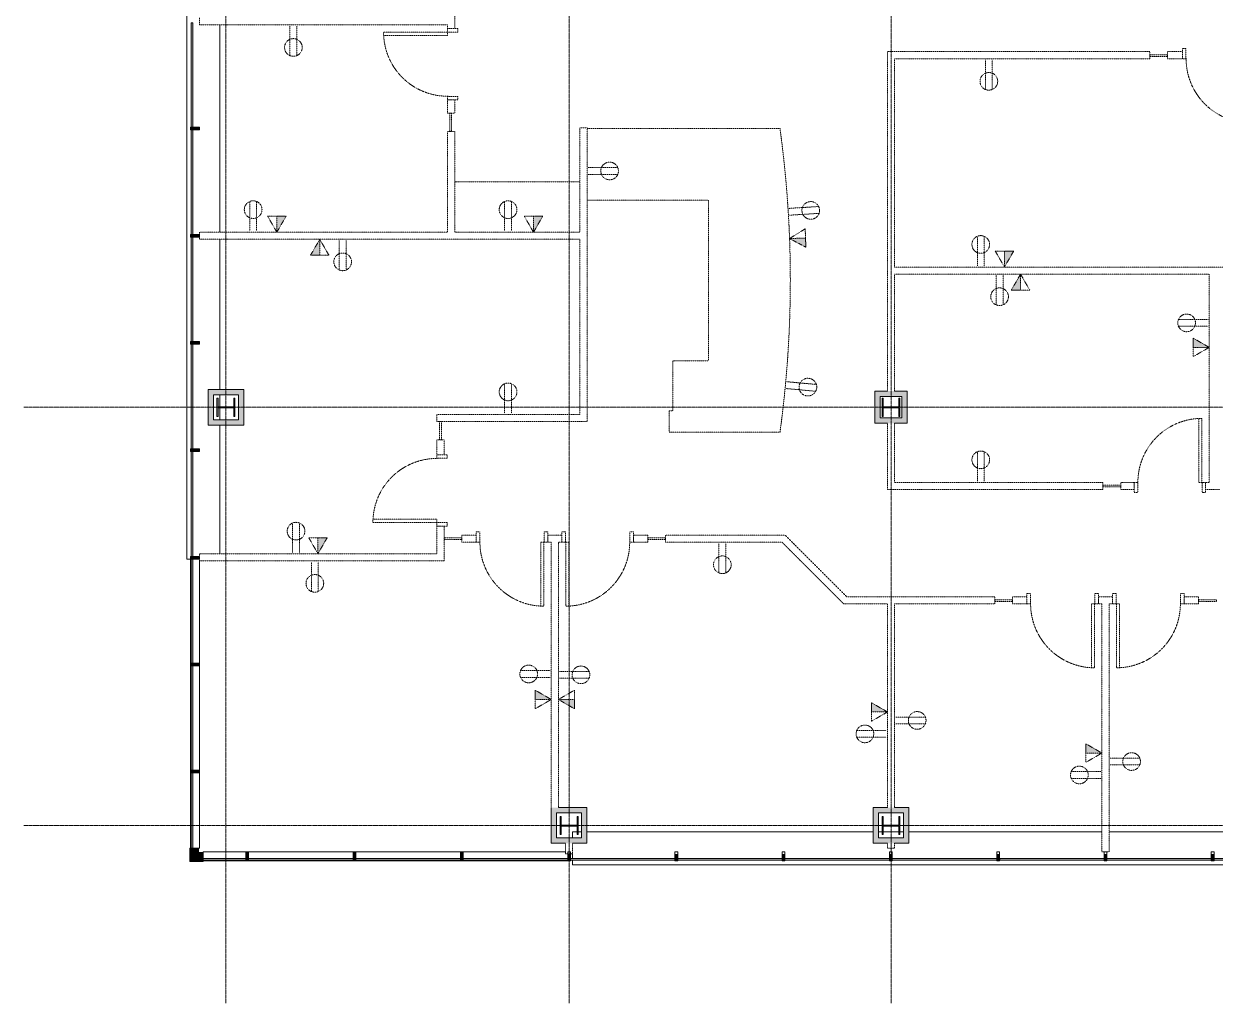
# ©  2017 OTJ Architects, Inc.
# Model space of a CAD drawing. Header units: inches. Extents: x 628 to 4383, y -418 to 2229.
# Drawn here: x 1616 to 2282, y 640 to 1189 of the extents above; entities that cross this region are included whole.
import ezdxf

# ---------------------------------------------------------------- set-up
doc = ezdxf.new("R2010")
doc.units = ezdxf.units.IN
doc.header["$MEASUREMENT"] = 0
doc.linetypes.add('Demolished', pattern=[0.1875, 0.125, -0.0625])
doc.linetypes.add('Grid Line 1_2_', pattern=[0.875, 0.5, -0.125, 0.125, -0.125])
for name, color, linetype, lineweight in [('A-ANNO-NOTE', 131, 'Demolished', 9), ('A-DOOR', 31, 'Demolished', 9), ('A-DOOR-FRAM', 31, 'Demolished', 20), ('A-GLAZ-CURT', 52, 'Demolished', 9), ('A-GLAZ-CWMG', 51, 'Continuous', 13), ('A-WALL', 113, 'Demolished', 9), ('A-WALL-PATT', 111, 'Continuous', 13), ('I-WALL', 2, 'Continuous', 13), ('Q-CASE', 31, 'Demolished', 9), ('S-COLS', 52, 'Continuous', 13), ('S-GRID', 1, 'Continuous', 9)]:
    doc.layers.add(name, color=color, linetype=linetype, lineweight=lineweight)

# ---------------------------------------------------------------- blocks, each defined once
blk = doc.blocks.new('Single Flush - OTJ_SOLIDFLUSH_ALUM-4837881-6TH FLOOR DEMOLITION')
at = {"layer": 'A-DOOR', "color": 250, "lineweight": 20}
for p, q in [((16.15625, 37.8125), (16.15625, 2)), ((17.90625, 37.8125), (16.15625, 37.8125)), ((17.90625, 2), (17.90625, 37.8125)), ((16.15625, 2), (17.90625, 2))]:
    blk.add_line(p, q, dxfattribs=at)
at = {"layer": 'A-DOOR', "color": 7}
blk.add_arc((17.90625, 2), 35.8125, 90, 180.5, dxfattribs=at)
at = {"layer": 'A-DOOR-FRAM', "color": 250}
for p, q in [((-20, -3.75), (-20, 2)), ((-20, 2), (-18, 2)), ((-18, -3.75), (-18, 2)), ((18.000004, -3.75), (18.000004, 2)), ((18.000004, 2), (20.000004, 2)), ((20.000004, -3.75), (20.000004, 2)), ((-20, -3.75), (-18, -3.75)), ((18.000004, -3.75), (20.000004, -3.75))]:
    blk.add_line(p, q, dxfattribs=at)
blk = doc.blocks.new('Single Flush - OTJ_SOLIDFLUSH_ALUM-4837941-6TH FLOOR DEMOLITION')
at = {"layer": 'A-DOOR', "color": 250, "lineweight": 20}
for p, q in [((16.15625, -2), (17.90625, -2)), ((16.15625, -37.8125), (16.15625, -2)), ((17.90625, -2), (17.90625, -37.8125)), ((17.90625, -37.8125), (16.15625, -37.8125))]:
    blk.add_line(p, q, dxfattribs=at)
at = {"layer": 'A-DOOR', "color": 7}
blk.add_arc((17.90625, -2), 35.8125, 179.5, 270, dxfattribs=at)
at = {"layer": 'A-DOOR-FRAM', "color": 250}
for p, q in [((-20, 3.75), (-20, -2)), ((-20, 3.75), (-18, 3.75)), ((-18, 3.75), (-18, -2)), ((18.000004, 3.75), (18.000004, -2)), ((18.000004, 3.75), (20.000004, 3.75)), ((20.000004, 3.75), (20.000004, -2)), ((-20, -2), (-18, -2)), ((18.000004, -2), (20.000004, -2))]:
    blk.add_line(p, q, dxfattribs=at)
blk = doc.blocks.new('Casework 1 - Casework 1-4856356-6TH FLOOR DEMOLITION')
at = {"layer": 'Q-CASE', "color": 7}
blk.add_line((-951.66, 1100.22), (-1021.7, 1100.22), dxfattribs=at)
blk = doc.blocks.new('Casework 2 - Casework 2-4856780-6TH FLOOR DEMOLITION')
at = {"layer": 'Q-CASE', "color": 7}
for p, q in [((-839.69, 1130.16), (-947.66, 1130.16)), ((-947.66, 1090.07), (-879.62, 1090.07)), ((-879.62, 1090.07), (-879.62, 1000.06)), ((-879.62, 1000.06), (-899.58, 1000.06)), ((-899.58, 1000.06), (-899.58, 972.08)), ((-899.58, 972.08), (-901.71, 972.08)), ((-901.71, 972.08), (-901.71, 960.15)), ((-901.71, 960.15), (-839.69, 960.15))]:
    blk.add_line(p, q, dxfattribs=at)
blk.add_arc((-1460.91, 1045.15), 627, 352.20783, 7.79217, dxfattribs=at)
blk = doc.blocks.new('System Panel - Glazed-4866112-6TH FLOOR DEMOLITION')
at = {"layer": 'A-GLAZ-CURT', "color": 250, "lineweight": 20}
for p, q in [((5, 1.75), (-5, 1.75)), ((-5, 1.75), (-5, 0.75)), ((-5, 0.75), (5, 0.75)), ((5, 0.75), (5, 1.75))]:
    blk.add_line(p, q, dxfattribs=at)
blk = doc.blocks.new('System Panel - Glazed-4869387-6TH FLOOR DEMOLITION')
at = {"layer": 'A-GLAZ-CURT', "color": 250, "lineweight": 20}
for p, q in [((5.125, 1.75), (-5.125, 1.75)), ((-5.125, 1.75), (-5.125, 0.75)), ((-5.125, 0.75), (5.125, 0.75)), ((5.125, 0.75), (5.125, 1.75))]:
    blk.add_line(p, q, dxfattribs=at)
blk = doc.blocks.new('HP-Bearing Pile-Column - HP10X57-4885479-6TH FLOOR DEMOLITION')
at = {"layer": 'S-COLS', "lineweight": 9}
blk.add_hatch(color=7, dxfattribs=at).paths.add_polyline_path([(-5.1, -5), (5.1, -5), (5.1, -4.435), (0.2825, -4.435), (0.2825, 4.435), (5.1, 4.435), (5.1, 5), (-5.1, 5), (-5.1, 4.435), (-0.2825, 4.435), (-0.2825, -4.435), (-5.1, -4.435)], flags=0)
at = {"layer": 'S-COLS', "color": 8, "lineweight": 20}
for p, q in [((5.1, 5), (-5.1, 5)), ((-5.1, 5), (-5.1, 4.435)), ((-5.1, 4.435), (-0.2825, 4.435)), ((-0.2825, 4.435), (-0.2825, -4.435)), ((0.2825, -4.435), (0.2825, 4.435)), ((0.2825, 4.435), (5.1, 4.435)), ((5.1, 4.435), (5.1, 5)), ((-0.2825, -4.435), (-5.1, -4.435)), ((-5.1, -4.435), (-5.1, -5)), ((-5.1, -5), (5.1, -5)), ((5.1, -4.435), (0.2825, -4.435)), ((5.1, -5), (5.1, -4.435))]:
    blk.add_line(p, q, dxfattribs=at)
blk = doc.blocks.new('System Panel - Glazed-5268104-6TH FLOOR DEMOLITION')
at = {"layer": 'A-GLAZ-CURT', "linetype": 'Continuous'}
blk.add_hatch(color=7, dxfattribs=at).paths.add_polyline_path([(-29.36, 1.75), (-29.36, 0.75), (29.36, 0.75), (29.36, 1.75), (-23.94, 1.75)], flags=0)
at = {"layer": 'A-GLAZ-CURT', "color": 8, "linetype": 'Continuous', "lineweight": 20}
for p, q in [((29.36, 1.75), (-29.36, 1.75)), ((-29.36, 1.75), (-29.36, 0.75)), ((-29.36, 0.75), (29.36, 0.75)), ((29.36, 0.75), (29.36, 1.75))]:
    blk.add_line(p, q, dxfattribs=at)
blk = doc.blocks.new('System Panel - Glazed-5268264-6TH FLOOR DEMOLITION')
at = {"layer": 'A-GLAZ-CURT', "linetype": 'Continuous'}
blk.add_hatch(color=7, dxfattribs=at).paths.add_polyline_path([(-29.22, 1.75), (-29.22, 0.75), (29.22, 0.75), (29.22, 1.75), (28.04, 1.75)], flags=0)
at = {"layer": 'A-GLAZ-CURT', "color": 8, "linetype": 'Continuous', "lineweight": 20}
for p, q in [((29.22, 1.75), (-29.22, 1.75)), ((-29.22, 1.75), (-29.22, 0.75)), ((-29.22, 0.75), (29.22, 0.75)), ((29.22, 0.75), (29.22, 1.75))]:
    blk.add_line(p, q, dxfattribs=at)
blk = doc.blocks.new('System Panel - Glazed-5268265-6TH FLOOR DEMOLITION')
at = {"layer": 'A-GLAZ-CURT', "linetype": 'Continuous'}
blk.add_hatch(color=7, dxfattribs=at).paths.add_polyline_path([(-29.28, 1.75), (-29.28, 0.75), (29.28, 0.75), (29.28, 1.75), (27.46, 1.75)], flags=0)
at = {"layer": 'A-GLAZ-CURT', "color": 8, "linetype": 'Continuous', "lineweight": 20}
for p, q in [((29.28, 1.75), (-29.28, 1.75)), ((-29.28, 1.75), (-29.28, 0.75)), ((-29.28, 0.75), (29.28, 0.75)), ((29.28, 0.75), (29.28, 1.75))]:
    blk.add_line(p, q, dxfattribs=at)
blk = doc.blocks.new('System Panel - Glazed-5268266-6TH FLOOR DEMOLITION')
at = {"layer": 'A-GLAZ-CURT', "linetype": 'Continuous'}
blk.add_hatch(color=7, dxfattribs=at).paths.add_polyline_path([(29.28, 1.75), (-29.28, 1.75), (-29.28, 0.75), (29.28, 0.75), (29.28, 1.26)], flags=0)
at = {"layer": 'A-GLAZ-CURT', "color": 8, "linetype": 'Continuous', "lineweight": 20}
for p, q in [((29.28, 1.75), (-29.28, 1.75)), ((-29.28, 1.75), (-29.28, 0.75)), ((-29.28, 0.75), (29.28, 0.75)), ((29.28, 0.75), (29.28, 1.75))]:
    blk.add_line(p, q, dxfattribs=at)
blk = doc.blocks.new('System Panel - Glazed-5268267-6TH FLOOR DEMOLITION')
at = {"layer": 'A-GLAZ-CURT', "linetype": 'Continuous'}
blk.add_hatch(color=7, dxfattribs=at).paths.add_polyline_path([(29.23, 1.75), (-29.23, 1.75), (-29.23, 0.75), (29.23, 0.75), (29.23, 1.26)], flags=0)
at = {"layer": 'A-GLAZ-CURT', "color": 8, "linetype": 'Continuous', "lineweight": 20}
for p, q in [((29.23, 1.75), (-29.23, 1.75)), ((-29.23, 1.75), (-29.23, 0.75)), ((-29.23, 0.75), (29.23, 0.75)), ((29.23, 0.75), (29.23, 1.75))]:
    blk.add_line(p, q, dxfattribs=at)
blk = doc.blocks.new('Rectangular Mullion - 1_5_ x 2_5_ rectangular-5268262-6TH FLOOR DEMOLITION')
at = {"layer": 'A-GLAZ-CWMG', "lineweight": 9}
blk.add_hatch(color=7, dxfattribs=at).paths.add_polyline_path([(-0.75, -2), (-0.75, 1.74), (0.75, 1.74), (0.75, -2)], flags=0)
at = {"layer": 'A-GLAZ-CWMG', "color": 8, "lineweight": 20}
for p, q in [((-0.75, 3), (0.75, 3)), ((-0.75, -2), (-0.75, 3)), ((0.75, 3), (0.75, -2)), ((0.75, -2), (-0.75, -2))]:
    blk.add_line(p, q, dxfattribs=at)
blk = doc.blocks.new('System Panel - Glazed-5268268-6TH FLOOR DEMOLITION')
at = {"layer": 'A-GLAZ-CURT', "linetype": 'Continuous'}
blk.add_hatch(color=7, dxfattribs=at).paths.add_polyline_path([(-29.25, 1.75), (-29.25, 0.75), (29.25, 0.75), (29.25, 1.75)], flags=0)
at = {"layer": 'A-GLAZ-CURT', "color": 8, "linetype": 'Continuous', "lineweight": 20}
for p, q in [((29.25, 1.75), (-29.25, 1.75)), ((-29.25, 1.75), (-29.25, 0.75)), ((-29.25, 0.75), (29.25, 0.75)), ((29.25, 0.75), (29.25, 1.75))]:
    blk.add_line(p, q, dxfattribs=at)
blk = doc.blocks.new('System Panel - Glazed-5268218-6TH FLOOR DEMOLITION')
at = {"layer": 'A-GLAZ-CURT', "linetype": 'Continuous'}
blk.add_hatch(color=7, dxfattribs=at).paths.add_polyline_path([(-29.31, 0.75), (29.31, 0.75), (29.31, 1.75), (-29.31, 1.75)], flags=0)
at = {"layer": 'A-GLAZ-CURT', "color": 8, "linetype": 'Continuous', "lineweight": 20}
for p, q in [((29.31, 1.75), (-29.31, 1.75)), ((-29.31, 1.75), (-29.31, 0.75)), ((-29.31, 0.75), (29.31, 0.75)), ((29.31, 0.75), (29.31, 1.75))]:
    blk.add_line(p, q, dxfattribs=at)
blk = doc.blocks.new('System Panel - Glazed-V17-6TH FLOOR DEMOLITION')
at = {"layer": 'A-GLAZ-CURT', "linetype": 'Continuous'}
blk.add_hatch(color=7, dxfattribs=at).paths.add_polyline_path([(29.25, 1.75), (-29.25, 1.75), (-29.25, 0.75), (29.25, 0.75)], flags=0)
at = {"layer": 'A-GLAZ-CURT', "color": 8, "linetype": 'Continuous', "lineweight": 20}
for p, q in [((29.25, 1.75), (-29.25, 1.75)), ((-29.25, 1.75), (-29.25, 0.75)), ((-29.25, 0.75), (29.25, 0.75)), ((29.25, 0.75), (29.25, 1.75))]:
    blk.add_line(p, q, dxfattribs=at)
blk = doc.blocks.new('Rectangular Mullion - 1_5_ x 2_5_ rectangular-4980335-6TH FLOOR DEMOLITION')
at = {"layer": 'A-GLAZ-CWMG', "lineweight": 9}
blk.add_hatch(color=7, dxfattribs=at).paths.add_polyline_path([(0.75, 3), (0.75, -2), (-0.75, -2), (-0.75, 3)], flags=0)
at = {"layer": 'A-GLAZ-CWMG', "color": 8, "lineweight": 20}
for p, q in [((-0.75, 3), (0.75, 3)), ((-0.75, -2), (-0.75, 3)), ((0.75, 3), (0.75, -2)), ((0.75, -2), (-0.75, -2))]:
    blk.add_line(p, q, dxfattribs=at)
blk = doc.blocks.new('Rectangular Mullion - 1_5_ x 2_5_ rectangular-5268110-6TH FLOOR DEMOLITION')
at = {"layer": 'A-GLAZ-CWMG', "lineweight": 9}
blk.add_hatch(color=7, dxfattribs=at).paths.add_polyline_path([(0, 2.16), (0, 3), (-1.5, 3), (-1.5, -2), (0, -2), (0, -0.75)], flags=0)
at = {"layer": 'A-GLAZ-CWMG', "color": 8, "lineweight": 20}
for p, q in [((0, 3), (-1.5, 3)), ((-1.5, 3), (-1.5, -2)), ((0, -2), (0, 3)), ((-1.5, -2), (0, -2))]:
    blk.add_line(p, q, dxfattribs=at)
blk = doc.blocks.new('L Corner Mullion - 5_ x 5_ Corner-4985457-6TH FLOOR DEMOLITION')
at = {"layer": 'A-GLAZ-CWMG', "lineweight": 9}
blk.add_hatch(color=7, dxfattribs=at).paths.add_polyline_path([(2.5, -0.75), (2.5, 5), (-2.5, 5), (-2.5, 2.5), (-5, 2.5), (-5, -2.5), (2.5, -2.5), (2.5, -1.75)], flags=0)
at = {"layer": 'A-GLAZ-CWMG', "color": 8, "lineweight": 20}
for p, q in [((-2.5, 2.5), (-5, 2.5)), ((-5, 2.5), (-5, -2.5)), ((2.5, 5), (-2.5, 5)), ((-2.5, 5), (-2.5, 2.5)), ((2.5, -2.5), (2.5, 5)), ((-5, -2.5), (2.5, -2.5))]:
    blk.add_line(p, q, dxfattribs=at)
blk = doc.blocks.new('System Panel - Glazed-4988326-6TH FLOOR DEMOLITION')
at = {"layer": 'A-GLAZ-CURT', "linetype": 'Continuous'}
blk.add_hatch(color=7, dxfattribs=at).paths.add_polyline_path([(29.29, 1.75), (-29.29, 1.75), (-29.29, 0.75), (29.29, 0.75), (29.29, 1.26)], flags=0)
at = {"layer": 'A-GLAZ-CURT', "color": 8, "linetype": 'Continuous', "lineweight": 20}
for p, q in [((29.29, 1.75), (-29.29, 1.75)), ((-29.29, 1.75), (-29.29, 0.75)), ((-29.29, 0.75), (29.29, 0.75)), ((29.29, 0.75), (29.29, 1.75))]:
    blk.add_line(p, q, dxfattribs=at)
blk = doc.blocks.new('System Panel - Glazed-4985347-6TH FLOOR DEMOLITION')
at = {"layer": 'A-GLAZ-CURT', "linetype": 'Continuous'}
blk.add_hatch(color=7, dxfattribs=at).paths.add_polyline_path([(29.26, 1.75), (-29.26, 1.75), (-29.26, 0.75), (29.26, 0.75), (29.26, 1.26)], flags=0)
at = {"layer": 'A-GLAZ-CURT', "color": 8, "linetype": 'Continuous', "lineweight": 20}
for p, q in [((29.26, 1.75), (-29.26, 1.75)), ((-29.26, 1.75), (-29.26, 0.75)), ((-29.26, 0.75), (29.26, 0.75)), ((29.26, 0.75), (29.26, 1.75))]:
    blk.add_line(p, q, dxfattribs=at)
blk = doc.blocks.new('System Panel - Glazed-4985348-6TH FLOOR DEMOLITION')
at = {"layer": 'A-GLAZ-CURT', "linetype": 'Continuous'}
blk.add_hatch(color=7, dxfattribs=at).paths.add_polyline_path([(-12, 1.75), (-12, 0.75), (12, 0.75), (12, 1.75)], flags=0)
at = {"layer": 'A-GLAZ-CURT', "color": 8, "linetype": 'Continuous', "lineweight": 20}
for p, q in [((12, 1.75), (-12, 1.75)), ((-12, 1.75), (-12, 0.75)), ((-12, 0.75), (12, 0.75)), ((12, 0.75), (12, 1.75))]:
    blk.add_line(p, q, dxfattribs=at)
blk = doc.blocks.new('Rectangular Mullion - 1_5_ x 2_5_ rectangular-4985341-6TH FLOOR DEMOLITION')
at = {"layer": 'A-GLAZ-CWMG', "lineweight": 9}
blk.add_hatch(color=7, dxfattribs=at).paths.add_polyline_path([(-0.75, -2), (-0.75, 3), (0.75, 3), (0.75, -2)], flags=0)
at = {"layer": 'A-GLAZ-CWMG', "color": 8, "lineweight": 20}
for p, q in [((-0.75, 3), (0.75, 3)), ((-0.75, -2), (-0.75, 3)), ((0.75, 3), (0.75, -2)), ((0.75, -2), (-0.75, -2))]:
    blk.add_line(p, q, dxfattribs=at)
blk = doc.blocks.new('Rectangular Mullion - 1_5_ x 2_5_ rectangular-4982522-6TH FLOOR DEMOLITION')
at = {"layer": 'A-GLAZ-CWMG', "lineweight": 9}
for p, q in [((-1077.01, 2140.33), (-1018.49, 2140.33)), ((-1018.49, 2135.33), (-1077.01, 2135.33))]:
    blk.add_line(p, q, dxfattribs=at)
blk = doc.blocks.new('Rectangular Mullion - 1_5_ x 2_5_ rectangular-V19-6TH FLOOR DEMOLITION')
at = {"layer": 'A-GLAZ-CWMG', "lineweight": 9}
for p, q in [((-1162.52, 724.76), (-1162.52, 725.26)), ((-1162.52, 725.26), (-1138.52, 725.26)), ((-1138.52, 720.26), (-1162.52, 720.26))]:
    blk.add_line(p, q, dxfattribs=at)
blk = doc.blocks.new('Rectangular Mullion - 1_5_ x 2_5_ rectangular-4988324-6TH FLOOR DEMOLITION')
at = {"layer": 'A-GLAZ-CWMG', "lineweight": 9}
for p, q in [((-1016.99, 725.26), (-959.72, 725.26)), ((-958.4, 720.26), (-1016.99, 720.26))]:
    blk.add_line(p, q, dxfattribs=at)
blk = doc.blocks.new('System Panel - Glazed-4985460-6TH FLOOR DEMOLITION')
at = {"layer": 'A-GLAZ-CURT', "linetype": 'Continuous'}
blk.add_hatch(color=7, dxfattribs=at).paths.add_polyline_path([(-21.125, 0.75), (21.125, 0.75), (21.125, 1.75), (-21.125, 1.75)], flags=0)
at = {"layer": 'A-GLAZ-CURT', "color": 8, "linetype": 'Continuous', "lineweight": 20}
for p, q in [((21.125, 1.75), (-21.125, 1.75)), ((-21.125, 1.75), (-21.125, 0.75)), ((-21.125, 0.75), (21.125, 0.75)), ((21.125, 0.75), (21.125, 1.75))]:
    blk.add_line(p, q, dxfattribs=at)
blk = doc.blocks.new('System Panel - Glazed-4985461-6TH FLOOR DEMOLITION')
at = {"layer": 'A-GLAZ-CURT', "linetype": 'Continuous'}
blk.add_hatch(color=7, dxfattribs=at).paths.add_polyline_path([(-29.14, 0.75), (29.14, 0.75), (29.14, 1.75), (-29.14, 1.75)], flags=0)
at = {"layer": 'A-GLAZ-CURT', "color": 8, "linetype": 'Continuous', "lineweight": 20}
for p, q in [((29.14, 1.75), (-29.14, 1.75)), ((-29.14, 1.75), (-29.14, 0.75)), ((-29.14, 0.75), (29.14, 0.75)), ((29.14, 0.75), (29.14, 1.75))]:
    blk.add_line(p, q, dxfattribs=at)
blk = doc.blocks.new('System Panel - Glazed-4985462-6TH FLOOR DEMOLITION')
at = {"layer": 'A-GLAZ-CURT', "linetype": 'Continuous'}
blk.add_hatch(color=7, dxfattribs=at).paths.add_polyline_path([(-29.125, 0.75), (29.125, 0.75), (29.125, 1.75), (-29.125, 1.75)], flags=0)
at = {"layer": 'A-GLAZ-CURT', "color": 8, "linetype": 'Continuous', "lineweight": 20}
for p, q in [((29.125, 1.75), (-29.125, 1.75)), ((-29.125, 1.75), (-29.125, 0.75)), ((-29.125, 0.75), (29.125, 0.75)), ((29.125, 0.75), (29.125, 1.75))]:
    blk.add_line(p, q, dxfattribs=at)
blk = doc.blocks.new('Rectangular Mullion - 1_5_ x 2_5_ rectangular-4985454-6TH FLOOR DEMOLITION')
at = {"layer": 'A-GLAZ-CWMG', "lineweight": 9}
for p, q in [((-1169.52, 771.01), (-1169.52, 829.29)), ((-1164.52, 829.29), (-1164.52, 771.01))]:
    blk.add_line(p, q, dxfattribs=at)
blk = doc.blocks.new('Rectangular Mullion - 1_5_ x 2_5_ rectangular-4985455-6TH FLOOR DEMOLITION')
at = {"layer": 'A-GLAZ-CWMG', "lineweight": 9}
for p, q in [((-1169.52, 830.79), (-1169.52, 889.04)), ((-1164.52, 888.11), (-1164.52, 830.79))]:
    blk.add_line(p, q, dxfattribs=at)
blk = doc.blocks.new('Rectangular Mullion - 1_5_ x 2_5_ rectangular-V20-6TH FLOOR DEMOLITION')
at = {"layer": 'A-GLAZ-CWMG', "lineweight": 9}
for p, q in [((-1169.52, 727.26), (-1169.52, 769.51)), ((-1164.52, 769.51), (-1164.52, 727.26)), ((-1164.52, 727.26), (-1165.02, 727.26))]:
    blk.add_line(p, q, dxfattribs=at)

msp = doc.modelspace()

# ---------------------------------------------------------------- hatches: boundary and pattern name
at = {"layer": 'A-ANNO-NOTE'}
for points in [[(1757.27, 1072.1), (1762.42, 1081.04), (1757.27, 1081.04)], [(1900.87, 1072.1), (1906.03, 1081.04), (1900.87, 1081.04)], [(1781.27, 1059.17), (1781.27, 1068.1), (1776.11, 1059.17)], [(2053.29, 1063.69), (2053.09, 1068.84), (2044.17, 1068.51)], [(2164.42, 1052.59), (2169.58, 1061.52), (2164.42, 1061.52)], [(2173.42, 1039.66), (2173.42, 1048.59), (2168.26, 1039.66)], [(2278.98, 1007.6), (2270.05, 1012.75), (2270.05, 1007.6)], [(1780.27, 892.11), (1785.42, 901.04), (1780.27, 901.04), (1780.27, 895.96)], [(1910.81, 810.5), (1901.88, 815.66), (1901.88, 810.5)], [(1923.75, 805.34), (1923.75, 810.5), (1914.81, 810.5)], [(2098.96, 803.5), (2090.03, 808.66), (2090.03, 803.5)], [(2218.95, 780.5), (2210.02, 785.66), (2210.02, 780.5)]]:
    msp.add_hatch(color=7, dxfattribs=at).paths.add_polyline_path(points, flags=0)
at = {"layer": 'A-WALL-PATT', "lineweight": 9}
for points in [[(1721.77, 964.1), (1721.77, 984.1), (1718.77, 984.1), (1718.77, 964.1)], [(1735.77, 981.1), (1738.77, 981.1), (1738.77, 984.1), (1721.77, 984.1), (1721.77, 981.1), (1725.3, 981.1)], [(1735.77, 964.1), (1738.77, 964.1), (1738.77, 981.1), (1735.77, 981.1), (1735.77, 967.1)], [(2091.92, 965.1), (2094.92, 965.1), (2094.92, 983.1), (2091.92, 983.1)], [(2098.96, 980.1), (2109.92, 980.1), (2109.92, 983.1), (2094.92, 983.1), (2094.92, 980.1), (2098.78, 980.1)], [(2109.92, 965.1), (2109.92, 980.1), (2106.92, 980.1), (2106.92, 965.1)], [(1721.77, 964.1), (1735.77, 964.1), (1735.77, 967.1), (1721.77, 967.1)], [(2106.92, 965.1), (2106.92, 968.1), (2094.92, 968.1), (2094.92, 965.1), (2102.96, 965.1)], [(1913.79, 730), (1913.79, 750), (1910.79, 750), (1910.81, 730)], [(1921.61, 747), (1930.79, 747), (1930.79, 750), (1913.79, 750), (1913.79, 747), (1920.11, 747)], [(1927.79, 730), (1930.79, 730), (1930.79, 747), (1927.79, 747), (1927.79, 733)], [(2090.96, 730), (2093.96, 730), (2093.96, 750), (2090.96, 750), (2090.96, 736.45)], [(2102.96, 747), (2110.96, 747), (2110.96, 750), (2093.96, 750), (2093.96, 747), (2098.96, 747)], [(2107.96, 730), (2110.96, 730), (2110.96, 747), (2107.96, 747), (2107.96, 733)], [(1921.61, 730), (1927.79, 730), (1927.79, 733), (1913.79, 733), (1913.79, 730), (1920.11, 730)], [(2098.96, 730), (2107.96, 730), (2107.96, 733), (2093.96, 733), (2093.96, 730)]]:
    msp.add_hatch(color=7, dxfattribs=at).paths.add_polyline_path(points, flags=0)

# ---------------------------------------------------------------- linework, layer by layer
at = {"layer": 'A-ANNO-NOTE', "color": 7}
for p, q in [((1764.61, 1187.45), (1764.61, 1170.92)), ((1768.44, 1187.45), (1768.44, 1170.92)), ((2153.76, 1168.5), (2153.76, 1151.97)), ((2157.6, 1168.5), (2157.6, 1151.97)), ((1931.51, 1108.28), (1948.03, 1108.28)), ((1931.51, 1104.44), (1948.03, 1104.44)), ((1742.09, 1072.76), (1742.09, 1089.28)), ((1745.92, 1072.76), (1745.92, 1089.28)), ((1884.73, 1072.76), (1884.73, 1089.28)), ((1888.56, 1072.76), (1888.56, 1089.28)), ((1757.27, 1072.1), (1752.11, 1081.04)), ((1752.11, 1081.04), (1762.42, 1081.04)), ((1757.27, 1072.1), (1762.42, 1081.04)), ((1762.42, 1081.04), (1757.27, 1081.04)), ((1757.27, 1081.04), (1757.27, 1072.1)), ((1757.27, 1072.1), (1762.42, 1081.04)), ((1900.87, 1072.1), (1895.72, 1081.04)), ((1895.72, 1081.04), (1906.03, 1081.04)), ((1900.87, 1072.1), (1906.03, 1081.04)), ((1906.03, 1081.04), (1900.87, 1081.04)), ((1900.87, 1081.04), (1900.87, 1072.1)), ((1900.87, 1072.1), (1906.03, 1081.04)), ((2043.96, 1085.43), (2060.46, 1086.46)), ((2044.2, 1081.6), (2060.7, 1082.63)), ((2044.17, 1068.51), (2052.9, 1074)), ((2052.9, 1074), (2053.29, 1063.69)), ((1781.27, 1068.1), (1776.11, 1059.17)), ((1781.27, 1068.1), (1776.11, 1059.17)), ((1781.27, 1059.17), (1781.27, 1068.1)), ((1781.27, 1068.1), (1786.42, 1059.17)), ((1792.18, 1067.45), (1792.18, 1050.92)), ((1796.01, 1067.45), (1796.01, 1050.92)), ((2053.09, 1068.84), (2044.17, 1068.51)), ((2044.17, 1068.51), (2053.29, 1063.69)), ((2044.17, 1068.51), (2053.29, 1063.69)), ((2053.29, 1063.69), (2053.09, 1068.84)), ((2149.25, 1053.24), (2149.25, 1069.77)), ((2153.08, 1053.24), (2153.08, 1069.77)), ((2164.42, 1052.59), (2159.26, 1061.52)), ((2159.26, 1061.52), (2169.58, 1061.52)), ((2164.42, 1052.59), (2169.58, 1061.52)), ((2169.58, 1061.52), (2164.42, 1061.52)), ((2164.42, 1061.52), (2164.42, 1052.59)), ((2164.42, 1052.59), (2169.58, 1061.52)), ((1776.11, 1059.17), (1781.27, 1059.17)), ((1786.42, 1059.17), (1776.11, 1059.17)), ((2159.76, 1047.94), (2159.76, 1031.41)), ((2163.6, 1047.94), (2163.6, 1031.41)), ((2173.42, 1048.59), (2168.26, 1039.66)), ((2173.42, 1048.59), (2168.26, 1039.66)), ((2173.42, 1039.66), (2173.42, 1048.59)), ((2173.42, 1048.59), (2178.58, 1039.66)), ((2168.26, 1039.66), (2173.42, 1039.66)), ((2178.58, 1039.66), (2168.26, 1039.66)), ((2278.33, 1023.25), (2261.8, 1023.25)), ((2278.33, 1019.42), (2261.8, 1019.42)), ((2278.98, 1007.6), (2270.05, 1012.75)), ((2270.05, 1012.75), (2270.05, 1007.6)), ((2278.98, 1007.6), (2270.05, 1012.75)), ((2270.05, 1002.44), (2270.05, 1012.75)), ((2270.05, 1007.6), (2278.98, 1007.6)), ((2278.98, 1007.6), (2270.05, 1002.44)), ((1884.73, 970.73), (1884.73, 987.25)), ((1888.56, 970.73), (1888.56, 987.25)), ((2042.68, 988.38), (2059.14, 986.85)), ((2042.33, 984.56), (2058.79, 983.03)), ((2149.25, 932.68), (2149.25, 949.21)), ((2153.08, 932.68), (2153.08, 949.21)), ((1766.09, 892.76), (1766.09, 909.29)), ((1769.92, 892.76), (1769.92, 909.29)), ((1780.27, 892.11), (1775.11, 901.04)), ((1775.11, 901.04), (1785.42, 901.04)), ((1780.27, 892.11), (1785.42, 901.04)), ((1785.42, 901.04), (1780.27, 901.04)), ((1780.27, 901.04), (1780.27, 892.11)), ((1780.27, 892.11), (1785.42, 901.04)), ((2004.63, 897.88), (2004.63, 881.35)), ((2008.46, 897.88), (2008.46, 881.35)), ((1776.61, 887.45), (1776.61, 870.93)), ((1780.44, 887.45), (1780.44, 870.93)), ((1910.16, 826.71), (1893.63, 826.71)), ((1910.16, 822.87), (1893.63, 822.87)), ((1915.47, 826.22), (1931.99, 826.22)), ((1915.47, 822.39), (1931.99, 822.39)), ((1910.81, 810.5), (1901.88, 815.66)), ((1901.88, 815.66), (1901.88, 810.5)), ((1910.81, 810.5), (1901.88, 815.66)), ((1901.88, 805.34), (1901.88, 815.66)), ((1914.81, 810.5), (1923.75, 815.66)), ((1923.75, 815.66), (1923.75, 805.34)), ((1901.88, 810.5), (1910.81, 810.5)), ((1910.81, 810.5), (1901.88, 805.34)), ((1914.81, 810.5), (1923.75, 805.34)), ((1923.75, 810.5), (1914.81, 810.5)), ((1914.81, 810.5), (1923.75, 805.34)), ((1923.75, 805.34), (1923.75, 810.5)), ((2098.96, 803.5), (2090.03, 808.66)), ((2090.03, 808.66), (2090.03, 803.5)), ((2098.96, 803.5), (2090.03, 808.66)), ((2090.03, 798.34), (2090.03, 808.66)), ((2090.03, 803.5), (2098.96, 803.5)), ((2098.96, 803.5), (2090.03, 798.34)), ((2103.61, 800.67), (2120.14, 800.67)), ((2103.61, 796.84), (2120.14, 796.84)), ((2098.31, 793.16), (2081.78, 793.16)), ((2098.31, 789.33), (2081.78, 789.33)), ((2218.95, 780.5), (2210.02, 785.66)), ((2210.02, 785.66), (2210.02, 780.5)), ((2218.95, 780.5), (2210.02, 785.66)), ((2210.02, 775.34), (2210.02, 785.66)), ((2210.02, 780.5), (2218.95, 780.5)), ((2218.95, 780.5), (2210.02, 775.34)), ((2223.6, 777.67), (2240.13, 777.67)), ((2223.6, 773.84), (2240.13, 773.84)), ((2218.3, 770.16), (2201.77, 770.16)), ((2218.3, 766.33), (2201.77, 766.33))]:
    msp.add_line(p, q, dxfattribs=at)
for centre in [(1766.52, 1175.49), (2155.68, 1156.54), (1943.47, 1106.36), (1744.01, 1084.72), (1886.65, 1084.72), (2056.02, 1084.26), (2151.16, 1065.21), (1794.09, 1055.49), (2161.68, 1035.97), (2266.36, 1021.33), (1886.65, 982.69), (2054.42, 985.36), (2151.16, 944.64), (1768.01, 904.72), (2006.54, 885.92), (1778.52, 875.49), (1898.2, 824.79), (1927.43, 824.3), (2115.58, 798.76), (2086.34, 791.24), (2235.57, 775.76), (2206.33, 768.24)]:
    msp.add_circle(centre, 4.95, dxfattribs=at)
at = {"layer": 'A-WALL', "linetype": 'Continuous'}
for p, q in [((1706.8, 889.04), (1706.8, 1971.52)), ((1725.3, 1188.1), (1725.3, 1072.1)), ((1725.3, 1068.1), (1725.3, 984.1)), ((1725.3, 981.1), (1725.3, 974.38)), ((1725.3, 973.81), (1725.3, 967.1)), ((1725.3, 964.1), (1725.3, 892.11)), ((1708.99, 889.04), (1706.8, 889.04)), ((1922.79, 736.45), (1925.22, 736.45)), ((1922.79, 736.45), (1922.79, 733)), ((1925.79, 736.45), (1927.79, 736.45)), ((1930.79, 736.45), (2090.96, 736.45)), ((2093.96, 736.45), (2095.96, 736.45)), ((2096.52, 736.45), (2105.39, 736.45)), ((2105.96, 736.45), (2107.96, 736.45)), ((2110.96, 736.45), (2218.95, 736.45)), ((2222.95, 736.45), (2338.98, 736.45)), ((1922.79, 724.01), (1922.79, 721.51)), ((1922.79, 720.51), (1922.79, 717.95)), ((4079.65, 717.95), (1922.79, 717.95))]:
    msp.add_line(p, q, dxfattribs=at)
at = {"layer": 'A-WALL', "color": 250, "lineweight": 20}
for p, q in [((1856.8, 1186.1), (1856.8, 1247.87)), ((1713.99, 1192.1), (1713.99, 1188.1)), ((1713.99, 1188.1), (1852.8, 1188.1)), ((1852.8, 1188.1), (1852.8, 1186.1)), ((1852.8, 1186.1), (1856.8, 1186.1)), ((2245.72, 1173.15), (2098.96, 1173.15)), ((2098.96, 1173.15), (2098.96, 983.1)), ((2102.96, 1169.15), (2245.72, 1169.15)), ((2102.96, 1052.59), (2102.96, 1169.15)), ((2245.72, 1169.15), (2245.72, 1173.15)), ((2263.98, 1173.15), (2255.72, 1173.15)), ((2255.72, 1173.15), (2255.72, 1169.15)), ((2255.72, 1169.15), (2263.98, 1169.15)), ((2263.98, 1169.15), (2263.98, 1173.15)), ((1852.8, 1146.1), (1852.8, 1138.68)), ((1856.8, 1146.1), (1852.8, 1146.1)), ((1856.8, 1138.68), (1856.8, 1146.1)), ((1852.8, 1138.68), (1856.8, 1138.68)), ((1852.8, 1128.43), (1852.8, 1072.1)), ((1856.8, 1128.43), (1852.8, 1128.43)), ((1856.8, 1072.1), (1856.8, 1128.43)), ((1926.85, 1130.43), (1926.85, 1072.1)), ((1930.85, 1130.43), (1926.85, 1130.43)), ((1930.85, 966.07), (1930.85, 1130.43)), ((1852.8, 1072.1), (1713.99, 1072.1)), ((1713.99, 1072.1), (1713.99, 1068.1)), ((1713.99, 1068.1), (1926.85, 1068.1)), ((1926.85, 1072.1), (1856.8, 1072.1)), ((1926.85, 1068.1), (1926.85, 970.07)), ((2305.98, 1052.59), (2102.96, 1052.59)), ((2102.96, 983.1), (2102.96, 1048.59)), ((2102.96, 1048.59), (2278.98, 1048.59)), ((2278.98, 1048.59), (2278.98, 932.03)), ((1926.85, 970.07), (1846.83, 970.07)), ((1846.83, 970.07), (1846.83, 966.07)), ((1846.83, 966.07), (1930.85, 966.07)), ((2098.96, 965.1), (2098.96, 928.03)), ((2102.96, 932.03), (2102.96, 965.1)), ((1846.83, 955.82), (1846.83, 947.53)), ((1850.83, 955.82), (1846.83, 955.82)), ((1850.83, 947.53), (1850.83, 955.82)), ((1846.83, 947.53), (1850.83, 947.53)), ((2098.96, 928.03), (2219.46, 928.03)), ((2219.46, 932.03), (2102.96, 932.03)), ((2219.46, 928.03), (2219.46, 932.03)), ((2236.98, 932.03), (2229.46, 932.03)), ((2229.46, 932.03), (2229.46, 928.03)), ((2229.46, 928.03), (2236.98, 928.03)), ((2236.98, 928.03), (2236.98, 932.03)), ((2278.98, 932.03), (2276.98, 932.03)), ((2276.98, 932.03), (2276.98, 928.03)), ((2276.98, 928.03), (2284.98, 928.03)), ((1846.83, 907.53), (1846.83, 892.11)), ((1850.83, 907.53), (1846.83, 907.53)), ((1850.83, 888.11), (1850.83, 907.53)), ((1868.81, 902.53), (1860.83, 902.53)), ((1860.83, 902.53), (1860.83, 898.53)), ((1868.81, 898.53), (1868.81, 902.53)), ((1916.81, 902.53), (1908.81, 902.53)), ((1908.81, 902.53), (1908.81, 898.53)), ((1916.81, 898.53), (1916.81, 902.53)), ((1964.81, 902.53), (1956.81, 902.53)), ((1956.81, 902.53), (1956.81, 898.53)), ((1964.81, 898.53), (1964.81, 902.53)), ((2041.6, 902.53), (1974.81, 902.53)), ((1974.81, 902.53), (1974.81, 898.53)), ((2076.09, 868.05), (2041.6, 902.53)), ((1860.83, 898.53), (1868.81, 898.53)), ((1908.81, 898.53), (1910.81, 898.53)), ((1910.81, 898.53), (1910.81, 750)), ((1914.81, 898.53), (1916.81, 898.53)), ((1914.81, 750), (1914.81, 898.53)), ((1956.81, 898.53), (1964.81, 898.53)), ((1974.81, 898.53), (2039.95, 898.53)), ((2039.95, 898.53), (2074.43, 864.05)), ((1846.83, 892.11), (1713.99, 892.11)), ((1713.99, 892.11), (1713.99, 888.11)), ((1713.99, 888.11), (1850.83, 888.11)), ((2158.98, 868.05), (2076.09, 868.05)), ((2158.98, 864.05), (2158.98, 868.05)), ((2176.95, 868.05), (2168.98, 868.05)), ((2168.98, 868.05), (2168.98, 864.05)), ((2176.95, 864.05), (2176.95, 868.05)), ((2224.95, 868.05), (2216.95, 868.05)), ((2216.95, 868.05), (2216.95, 864.05)), ((2224.95, 864.05), (2224.95, 868.05)), ((2272.98, 868.05), (2264.95, 868.05)), ((2264.95, 868.05), (2264.95, 864.05)), ((2272.98, 864.05), (2272.98, 868.05)), ((2074.43, 864.05), (2098.96, 864.05)), ((2098.96, 864.05), (2098.96, 750)), ((2102.96, 864.05), (2158.98, 864.05)), ((2102.96, 750), (2102.96, 864.05)), ((2168.98, 864.05), (2176.95, 864.05)), ((2216.95, 864.05), (2218.95, 864.05)), ((2218.95, 864.05), (2218.95, 725.26)), ((2222.95, 864.05), (2224.95, 864.05)), ((2222.95, 725.26), (2222.95, 864.05)), ((2264.95, 864.05), (2272.98, 864.05)), ((1918.79, 730), (1918.79, 724.01)), ((1922.79, 724.01), (1922.79, 730)), ((2098.96, 730), (2098.96, 727.2)), ((2098.96, 727.2), (2102.96, 727.2)), ((2102.96, 727.2), (2102.96, 730)), ((1918.79, 724.01), (1922.79, 724.01)), ((2218.95, 725.26), (2222.95, 725.26))]:
    msp.add_line(p, q, dxfattribs=at)
at = {"layer": 'I-WALL', "color": 8, "lineweight": 20}
for p, q in [((1718.77, 984.1), (1718.77, 964.1)), ((1738.77, 984.1), (1718.77, 984.1)), ((1721.77, 967.1), (1721.77, 981.1)), ((1721.77, 981.1), (1735.77, 981.1)), ((1735.77, 981.1), (1735.77, 967.1)), ((1738.77, 964.1), (1738.77, 984.1)), ((2091.92, 983.1), (2091.92, 965.1)), ((2098.96, 983.1), (2091.92, 983.1)), ((2094.92, 968.1), (2094.92, 980.1)), ((2094.92, 980.1), (2106.92, 980.1)), ((2109.92, 983.1), (2102.96, 983.1)), ((2106.92, 980.1), (2106.92, 968.1)), ((2109.92, 965.1), (2109.92, 983.1)), ((1735.77, 967.1), (1721.77, 967.1)), ((2106.92, 968.1), (2094.92, 968.1)), ((1718.77, 964.1), (1738.77, 964.1)), ((2091.92, 965.1), (2098.96, 965.1)), ((2102.96, 965.1), (2109.92, 965.1)), ((1910.81, 750), (1910.79, 750)), ((1910.79, 750), (1910.79, 730)), ((1913.79, 733), (1913.79, 747)), ((1913.79, 747), (1927.79, 747)), ((1930.79, 750), (1914.81, 750)), ((1927.79, 747), (1927.79, 733)), ((1930.79, 730), (1930.79, 750)), ((2090.96, 750), (2090.96, 730)), ((2098.96, 750), (2090.96, 750)), ((2093.96, 733), (2093.96, 747)), ((2093.96, 747), (2107.96, 747)), ((2110.96, 750), (2102.96, 750)), ((2107.96, 747), (2107.96, 733)), ((2110.96, 730), (2110.96, 750)), ((1910.79, 730), (1918.79, 730)), ((1927.79, 733), (1913.79, 733)), ((1922.79, 730), (1930.79, 730)), ((2090.96, 730), (2098.96, 730)), ((2107.96, 733), (2093.96, 733)), ((2102.96, 730), (2110.96, 730))]:
    msp.add_line(p, q, dxfattribs=at)
at = {"layer": 'S-GRID', "linetype": 'Grid Line 1_2_'}
for p, q in [((1728.77, 640.48), (1728.77, 2204.87)), ((1920.79, 640.48), (1920.79, 2204.87)), ((2100.96, 640.48), (2100.96, 2204.87)), ((1615.68, 974.1), (4358.95, 974.1)), ((1615.68, 739.92), (4358.95, 739.92))]:
    msp.add_line(p, q, dxfattribs=at)

# ---------------------------------------------------------------- block references
at = {"layer": 'A-DOOR', "color": 7}
for name, p, rotation in [('Single Flush - OTJ_SOLIDFLUSH_ALUM-4837881-6TH FLOOR DEMOLITION', (1854.8, 1166.1), 89.99999999999991), ('Single Flush - OTJ_SOLIDFLUSH_ALUM-4837941-6TH FLOOR DEMOLITION', (1848.83, 927.53), 269.9999999999999), ('Single Flush - OTJ_SOLIDFLUSH_ALUM-4837881-6TH FLOOR DEMOLITION', (1936.81, 900.53), 180), ('Single Flush - OTJ_SOLIDFLUSH_ALUM-4837881-6TH FLOOR DEMOLITION', (2244.95, 866.05), 180)]:
    msp.add_blockref(name, p, dxfattribs=dict(at, rotation=rotation))
for name, p in [('Single Flush - OTJ_SOLIDFLUSH_ALUM-4837941-6TH FLOOR DEMOLITION', (2283.98, 1171.15)), ('Single Flush - OTJ_SOLIDFLUSH_ALUM-4837881-6TH FLOOR DEMOLITION', (2256.98, 930.03)), ('Single Flush - OTJ_SOLIDFLUSH_ALUM-4837941-6TH FLOOR DEMOLITION', (1888.81, 900.53)), ('Single Flush - OTJ_SOLIDFLUSH_ALUM-4837941-6TH FLOOR DEMOLITION', (2196.95, 866.05))]:
    msp.add_blockref(name, p, dxfattribs=at)
at = {"layer": 'A-GLAZ-CURT', "linetype": 'Continuous'}
for name, p, rotation in [('System Panel - Glazed-V17-6TH FLOOR DEMOLITION', (1710.99, 1160.13), 89.99999999999991), ('System Panel - Glazed-V17-6TH FLOOR DEMOLITION', (1710.99, 1100.13), 89.99999999999991), ('System Panel - Glazed-V17-6TH FLOOR DEMOLITION', (1710.99, 1040.13), 89.99999999999991), ('System Panel - Glazed-5268218-6TH FLOOR DEMOLITION', (1710.99, 980.07), 89.99999999999991), ('System Panel - Glazed-5268104-6TH FLOOR DEMOLITION', (1710.99, 919.9), 89.99999999999991), ('System Panel - Glazed-4985462-6TH FLOOR DEMOLITION', (1710.99, 859.91), 89.9999999999999), ('System Panel - Glazed-4985461-6TH FLOOR DEMOLITION', (1710.99, 800.15), 89.9999999999999), ('System Panel - Glazed-4985460-6TH FLOOR DEMOLITION', (1710.99, 748.39), 89.9999999999999), ('System Panel - Glazed-4985348-6TH FLOOR DEMOLITION', (1727.99, 722.26), 180), ('System Panel - Glazed-4985347-6TH FLOOR DEMOLITION', (1770.74, 722.26), 180), ('System Panel - Glazed-4985347-6TH FLOOR DEMOLITION', (1830.76, 722.26), 180), ('System Panel - Glazed-4988326-6TH FLOOR DEMOLITION', (1890.81, 722.26), 180), ('System Panel - Glazed-5268264-6TH FLOOR DEMOLITION', (1950.83, 722.26), 180), ('System Panel - Glazed-5268265-6TH FLOOR DEMOLITION', (2010.83, 722.26), 180), ('System Panel - Glazed-5268266-6TH FLOOR DEMOLITION', (2070.89, 722.26), 180), ('System Panel - Glazed-5268265-6TH FLOOR DEMOLITION', (2130.95, 722.26), 180), ('System Panel - Glazed-5268267-6TH FLOOR DEMOLITION', (2190.97, 722.26), 180), ('System Panel - Glazed-5268267-6TH FLOOR DEMOLITION', (2250.93, 722.26), 180), ('System Panel - Glazed-5268268-6TH FLOOR DEMOLITION', (2310.92, 722.26), 180)]:
    msp.add_blockref(name, p, dxfattribs=dict(at, rotation=rotation))
at = {"layer": 'A-GLAZ-CURT', "color": 7}
for name, p, rotation in [('System Panel - Glazed-4866112-6TH FLOOR DEMOLITION', (2250.72, 1172.15), 180), ('System Panel - Glazed-4869387-6TH FLOOR DEMOLITION', (1855.8, 1133.56), 90.00000000000001), ('System Panel - Glazed-4869387-6TH FLOOR DEMOLITION', (1850.07, 960.95), 90.00000000000001), ('System Panel - Glazed-4866112-6TH FLOOR DEMOLITION', (2224.46, 931.28), 180), ('System Panel - Glazed-4866112-6TH FLOOR DEMOLITION', (1855.83, 901.78), 180), ('System Panel - Glazed-4866112-6TH FLOOR DEMOLITION', (1969.81, 901.78), 180), ('System Panel - Glazed-4866112-6TH FLOOR DEMOLITION', (2163.98, 867.05), 180), ('System Panel - Glazed-4866112-6TH FLOOR DEMOLITION', (2277.98, 867.05), 180)]:
    msp.add_blockref(name, p, dxfattribs=dict(at, rotation=rotation))
at = {"layer": 'A-GLAZ-CWMG', "lineweight": 9, "extrusion": (0, 0, -1)}
for name, p, rotation in [('Rectangular Mullion - 1_5_ x 2_5_ rectangular-4980335-6TH FLOOR DEMOLITION', (-1710.99, 1130.13), 90.00000000000007), ('Rectangular Mullion - 1_5_ x 2_5_ rectangular-4980335-6TH FLOOR DEMOLITION', (-1710.99, 1070.13), 90.00000000000007), ('Rectangular Mullion - 1_5_ x 2_5_ rectangular-4980335-6TH FLOOR DEMOLITION', (-1710.99, 1010.13), 90.00000000000007), ('Rectangular Mullion - 1_5_ x 2_5_ rectangular-4980335-6TH FLOOR DEMOLITION', (-1710.99, 950.01), 90.00000000000007), ('Rectangular Mullion - 1_5_ x 2_5_ rectangular-4985341-6TH FLOOR DEMOLITION', (-1710.99, 830.04), 90.00000000000011), ('Rectangular Mullion - 1_5_ x 2_5_ rectangular-4985341-6TH FLOOR DEMOLITION', (-1710.99, 770.26), 90.00000000000011)]:
    msp.add_blockref(name, p, dxfattribs=dict(at, rotation=rotation))
at = {"layer": 'A-GLAZ-CWMG', "lineweight": 9}
for name, p, rotation in [('Rectangular Mullion - 1_5_ x 2_5_ rectangular-5268110-6TH FLOOR DEMOLITION', (1710.99, 889.04), 269.9999999999999), ('L Corner Mullion - 5_ x 5_ Corner-4985457-6TH FLOOR DEMOLITION', (1710.99, 722.26), 269.9999999999999), ('Rectangular Mullion - 1_5_ x 2_5_ rectangular-4982522-6TH FLOOR DEMOLITION', (723, 2860.59), 180), ('Rectangular Mullion - 1_5_ x 2_5_ rectangular-4982522-6TH FLOOR DEMOLITION', (783.01, 2860.59), 180)]:
    msp.add_blockref(name, p, dxfattribs=dict(at, rotation=rotation))
for name in ['Rectangular Mullion - 1_5_ x 2_5_ rectangular-4985455-6TH FLOOR DEMOLITION', 'Rectangular Mullion - 1_5_ x 2_5_ rectangular-4985454-6TH FLOOR DEMOLITION', 'Rectangular Mullion - 1_5_ x 2_5_ rectangular-V20-6TH FLOOR DEMOLITION', 'Rectangular Mullion - 1_5_ x 2_5_ rectangular-V19-6TH FLOOR DEMOLITION', 'Rectangular Mullion - 1_5_ x 2_5_ rectangular-4988324-6TH FLOOR DEMOLITION']:
    msp.add_blockref(name, (2878.51, 0), dxfattribs=at)
at = {"layer": 'A-GLAZ-CWMG', "lineweight": 9, "extrusion": (0, 0, -1)}
for name, p in [('Rectangular Mullion - 1_5_ x 2_5_ rectangular-4985341-6TH FLOOR DEMOLITION', (-1740.74, 722.26)), ('Rectangular Mullion - 1_5_ x 2_5_ rectangular-4985341-6TH FLOOR DEMOLITION', (-1800.75, 722.26)), ('Rectangular Mullion - 1_5_ x 2_5_ rectangular-4985341-6TH FLOOR DEMOLITION', (-1860.77, 722.26)), ('Rectangular Mullion - 1_5_ x 2_5_ rectangular-5268262-6TH FLOOR DEMOLITION', (-1920.86, 722.26)), ('Rectangular Mullion - 1_5_ x 2_5_ rectangular-5268262-6TH FLOOR DEMOLITION', (-1980.8, 722.26)), ('Rectangular Mullion - 1_5_ x 2_5_ rectangular-5268262-6TH FLOOR DEMOLITION', (-2040.86, 722.26)), ('Rectangular Mullion - 1_5_ x 2_5_ rectangular-5268262-6TH FLOOR DEMOLITION', (-2100.92, 722.26)), ('Rectangular Mullion - 1_5_ x 2_5_ rectangular-5268262-6TH FLOOR DEMOLITION', (-2160.98, 722.26)), ('Rectangular Mullion - 1_5_ x 2_5_ rectangular-5268262-6TH FLOOR DEMOLITION', (-2220.95, 722.26)), ('Rectangular Mullion - 1_5_ x 2_5_ rectangular-5268262-6TH FLOOR DEMOLITION', (-2280.92, 722.26))]:
    msp.add_blockref(name, p, dxfattribs=at)
at = {"layer": 'Q-CASE', "color": 7}
for name in ['Casework 2 - Casework 2-4856780-6TH FLOOR DEMOLITION', 'Casework 1 - Casework 1-4856356-6TH FLOOR DEMOLITION']:
    msp.add_blockref(name, (2878.51, 0), dxfattribs=at)
at = {"layer": 'S-COLS', "lineweight": 9, "rotation": 89.99999999999991}
for p in [(1728.77, 974.1), (2100.96, 974.1), (1920.79, 739.92), (2100.96, 739.92)]:
    msp.add_blockref('HP-Bearing Pile-Column - HP10X57-4885479-6TH FLOOR DEMOLITION', p, dxfattribs=at)

doc.saveas('drawing.dxf')
